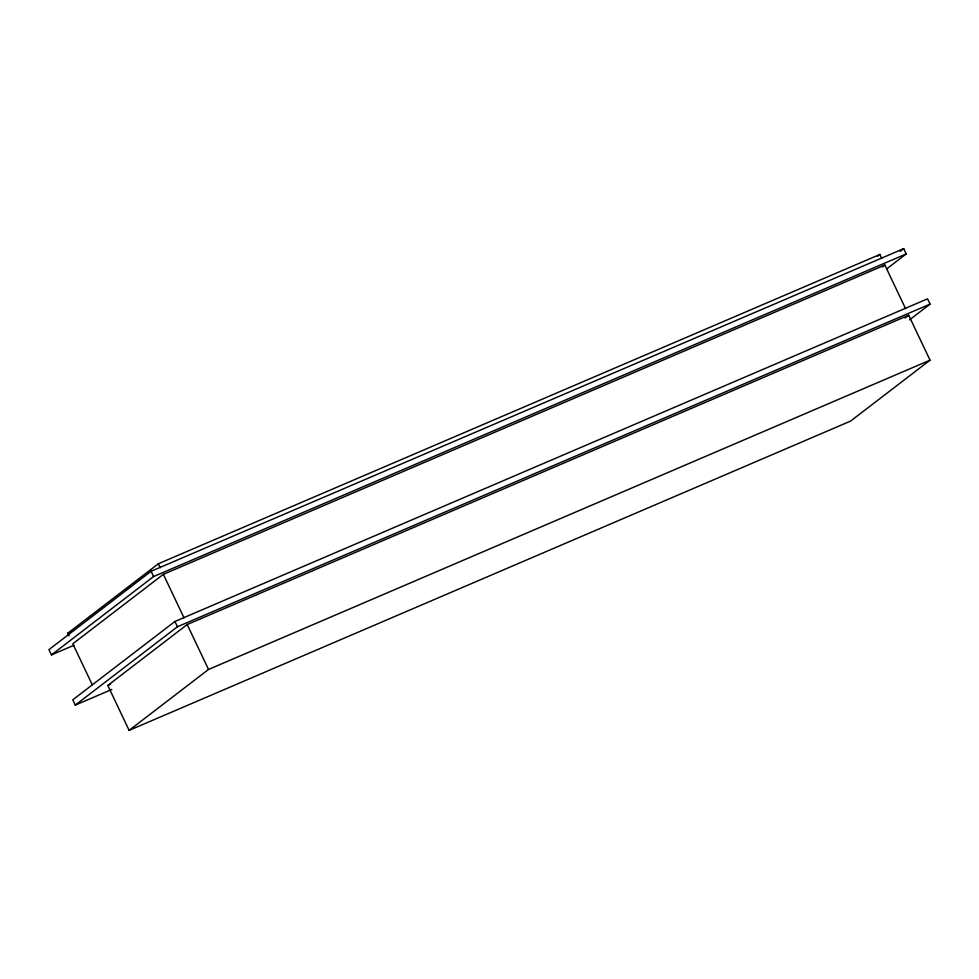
<?xml version="1.0" encoding="UTF-8"?>
<svg xmlns="http://www.w3.org/2000/svg" width="979" height="979" viewBox="0 0 979 979"><rect width="100%" height="100%" fill="white"/><g stroke="black" fill="none" stroke-linecap="round" stroke-linejoin="round"><path stroke-width="1.47" d="M69.044 635.861L67.796 633.217L158.341 563.769L879.84 254.467L881.724 258.432M886.986 268.674L906.211 253.928L903.703 248.642L151.096 571.271L48.95 649.628L51.459 654.902L73.927 645.283M51.459 654.902L153.605 576.545L906.211 253.928M905.538 308.593L884.857 265.04L163.358 574.343L72.813 643.79L92.197 684.627M909.626 319.79L930.05 304.126L927.541 298.84L174.935 621.469L72.789 699.826L75.297 705.113L111.802 689.461M75.297 705.113L177.444 626.756L930.05 304.126M107.8 685.447L187.197 624.541L908.696 315.238L930.026 360.162L850.629 421.068L129.118 730.358L107.8 685.447L110.603 684.235M129.118 730.358L208.527 669.452L930.026 360.162M877.429 256.327L879.84 254.467M900.093 251.407L903.703 248.642M882.446 266.888L884.857 265.04M905.085 318.016L908.696 315.238M67.796 633.217L70.598 632.018M158.341 563.769L160.213 567.734M163.358 574.343L184.04 617.896M187.197 624.541L208.527 669.452M151.096 571.271L153.605 576.545M174.935 621.469L177.444 626.756"/></g></svg>
